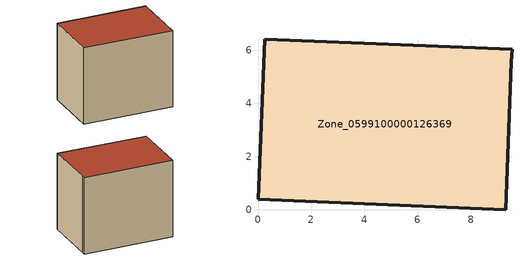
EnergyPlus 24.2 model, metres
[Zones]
Zone_0599100000126369
 floor ground (C_G): 0.26,6.41 9.55,6.04 9.52,5.57 9.31,0 0,0.4 z1.26
 wall outside (C_F): 9.31,0 9.52,5.57 9.55,6.04 0.26,6.41 0,0.4 9.31,0 z1.26:9.27
 roof outside (C_R): 9.55,6.04 0.26,6.41 0,0.4 9.31,0 9.52,5.57 z9.27
[BUILDING]
Pand.0599100000126369: North Axis=0; Terrain=City; Loads Convergence Tolerance Value=0.04; Temperature Convergence Tolerance Value=0.4; Solar Distribution=FullExterior; Maximum Number of Warmup Days=25; Minimum Number of Warmup Days=1
[Site:Location]
Rotterdam.The.Hague.AP_ZH_NLD Design_Conditions: Latitude=51.96; Longitude=4.45; Time Zone=1; Elevation=-4.5
[SITE:GROUNDTEMPERATURE:BUILDINGSURFACE]
18, 18, 18, 18, 18, 18, 18, 18, 18, 18, 18, 18
[MATERIAL] Thermal Absorptance=0.9; Solar Absorptance=0.7; Visible Absorptance=0.7
Name | Roughness | Thickness | Conductivity | Density | Specific Heat
G.TI.1965-1974 | MediumSmooth | 0.15 | 0.882353 | 540 | 1210
F.TI.1965-1974 | Rough | 0.3 | 0.697674 | 1920 | 840
R.TI.1965-1974 | MediumRough | 0.2 | 0.232558 | 1500 | 1000
[CONSTRUCTION]
C_G: G.TI.1965-1974
C_F: F.TI.1965-1974
C_R: R.TI.1965-1974
[ZONE]
Zone_0599100000126369: Type=1; Multiplier=1; Ceiling Height=Autocalculate; Volume=Autocalculate; Floor Area=autocalculate; Part of Total Floor Area=Yes
[ZONEINFILTRATION:DESIGNFLOWRATE]
Infil_Zone_0599100000126369: Zone or ZoneList or Space or SpaceList=Zone_0599100000126369; Schedule=AlwaysOn; Design Flow Rate Calculation Method=Flow/Area; Flow Rate per Floor Area=0.003; Constant Term Coefficient=1; Temperature Term Coefficient=0; Velocity Term Coefficient=0; Velocity Squared Term Coefficient=0
[HVACTEMPLATE:ZONE:IDEALLOADSAIRSYSTEM]
Zone_0599100000126369: Maximum Heating Supply Air Temperature=50; Minimum Cooling Supply Air Temperature=13; Maximum Heating Supply Air Humidity Ratio=0.0156; Minimum Cooling Supply Air Humidity Ratio=0.0077; Heating Limit=NoLimit; Cooling Limit=NoLimit; Dehumidification Control Type=ConstantSensibleHeatRatio; Cooling Sensible Heat Ratio=0.7; Dehumidification Setpoint=60; Humidification Control Type=None; Humidification Setpoint=30; Outdoor Air Method=None; Outdoor Air Flow Rate per Person=0.00944; Outdoor Air Flow Rate per Zone Floor Area=0; Outdoor Air Flow Rate per Zone=0; Demand Controlled Ventilation Type=None; Outdoor Air Economizer Type=NoEconomizer; Heat Recovery Type=None; Sensible Heat Recovery Effectiveness=0.7; Latent Heat Recovery Effectiveness=0.65
[ZONECONTROL:THERMOSTAT]
ThermostatControl_Zone_0599100000126369: Zone or ZoneList=Zone_0599100000126369; Control Type Schedule=DualSetpointControlType; Control 1=Thermostat_Zone_0599100000126369; Temperature Difference Between Cutout And Setpoint=0
[THERMOSTATSETPOINT:DUALSETPOINT]
Thermostat_Zone_0599100000126369: Heating Setpoint Temperature Schedule=HeatingSetpoint_Zone_0599100000126369; Cooling Setpoint Temperature Schedule=CoolingSetpoint_Zone_0599100000126369
[SCHEDULE:COMPACT]
HeatingSetpoint_Zone_0599100000126369: Through: 12/31, For: AllDays, Until: 24:00, 21
CoolingSetpoint_Zone_0599100000126369: Through: 12/31, For: AllDays, Until: 24:00, 24
DualSetpointControlType: Through: 12/31, For: AllDays, Until: 24:00, 4
AlwaysOn: Through: 12/31, For: AllDays, Until: 24:00, 1
